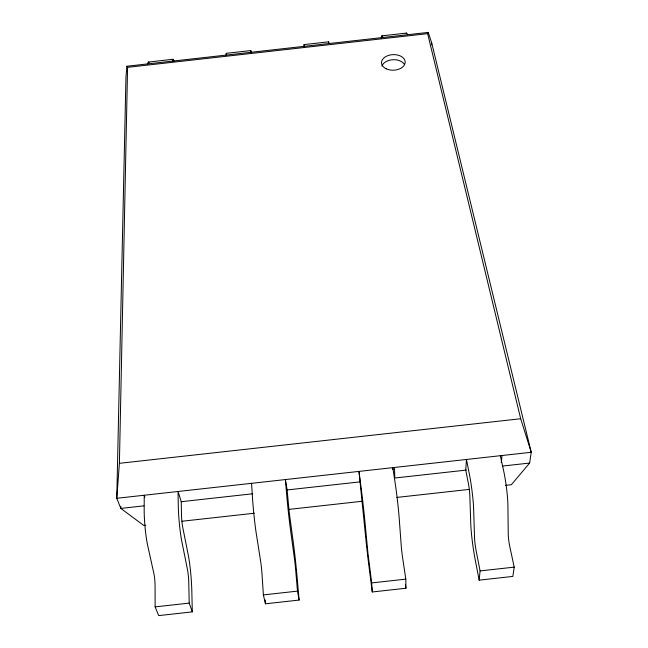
<?xml version="1.0" encoding="UTF-8"?>
<svg xmlns="http://www.w3.org/2000/svg" width="648" height="648" viewBox="0 0 648 648"><rect width="100%" height="100%" fill="white"/><g stroke="black" fill="none" stroke-linecap="round" stroke-linejoin="round"><path stroke-width="0.97" d="M431.625 44.825L431.657 42.809L428.255 32.4L126.887 66.234L125.963 77.12L116.77 498.288L120.82 508.413L143.816 525.488L145.824 525.261M120.86 506.388L120.82 508.413L143.897 505.853M431.657 42.809L531.23 452.28L116.77 498.288L119.402 463.32L127.583 67.335L126.887 66.234M479.164 580.146L480.071 570.92L475.932 549.674A11.664 1.296 81.9 0 1 474.571 538.593L473.599 507.87A32.999 3.686 82.2 0 0 469.581 475.13L466.463 459.473L465.742 470.14L468.237 482.663A11.437 1.28 82.2 0 1 469.841 495.793L470.723 522.871A33.85 3.758 81.9 0 0 475.292 560.155L479.164 580.146L512.843 576.42L514.22 567.138L509.652 545.94A11.664 1.612 81.4 0 1 508.259 534.859L507.886 504.063A33.008 4.593 81.8 0 0 503.78 471.339L500.321 455.714M501.252 462.348L502.022 455.52M505.327 485.393L511.353 484.72L529.635 463.053L531.23 452.28L520.692 418.738L427.648 33.655L428.255 32.4M148.546 62.046L173.032 59.292M226.29 53.314L250.784 50.568M304.066 44.582L328.568 41.837M381.883 35.851L406.393 33.097M127.583 67.335L427.648 33.655M119.402 463.32L520.692 418.738M144.893 497.089L144.229 495.234L144.172 511.24A32.975 4.925 85.6 0 0 147.363 544.028L153.997 574.104A11.656 1.725 86 0 1 155.075 585.201L155.131 606.876L158.695 615.6L192.31 611.882L189.216 603.11L188.738 581.475A11.648 1.409 85.5 0 0 187.628 570.378L181.578 540.238A32.975 4.026 85.2 0 1 178.313 507.449L178.03 491.484L181.246 501.706L252.793 493.768M251.57 483.319L252.574 499.211A32.975 2.057 84.4 0 0 256.033 531.984L260.788 562.27A11.648 0.721 84.6 0 1 261.962 573.367L263.38 594.905L265.453 603.79L299.093 600.064L297.489 591.13L295.642 569.633A11.648 0.405 84.2 0 0 294.435 558.544L290.28 528.185A32.975 1.158 84.1 0 1 286.732 495.42L285.395 479.569L287.145 489.953L360.401 481.829M466.422 470.067L394.786 478.013L394.519 467.451M502.808 466.025L529.635 463.053M181.975 521.251L254.275 513.232M288.417 509.45L362.726 501.204M396.868 497.421L469.176 489.402M155.131 606.876L189.216 603.11M263.38 594.905L297.489 591.13M405.818 579.134L405.932 588.246L372.276 591.972L371.693 582.917L405.818 579.134L402.611 557.79A11.656 0.599 82.8 0 1 401.315 546.71L399.046 516.132A32.983 1.717 83 0 0 395.223 483.384L392.826 467.645L392.874 469.565M480.071 570.92L514.22 567.138M405.365 584.423L405.932 588.246M371.693 582.917L367.967 553.473L364.784 519.931A32.983 0.81 83.3 0 0 361.041 487.175L358.984 471.396L365.407 534.535A33.818 0.826 83.2 0 0 369.668 571.844L372.276 591.972M299.093 600.064L297.351 579.855A33.809 1.175 84.2 0 0 293.309 542.53L289.146 511.766L287.145 489.953M265.194 599.927L265.453 603.79M192.31 611.882L191.832 591.535A33.818 4.099 85.5 0 0 188.106 554.186L182.793 527.626A11.429 1.393 85.2 0 1 181.481 514.471L181.246 501.706M381.947 66.055A11.786 7.792 -2.3 0 1 392.364 59.762A11.786 7.792 -2.3 0 1 404.271 64.201M172.376 61.123A23.814 2.155 82.8 0 1 174.158 61.422M147.703 63.893A23.814 2.649 82.7 0 1 149.162 62.613M250.744 52.326A23.814 0.599 83.4 0 1 251.278 52.772M226.055 55.096A23.814 1.094 83.2 0 1 226.419 53.492M328.447 42.485A23.822 0.956 84 0 1 329.135 43.529M304.123 46.834A23.822 0.462 83.8 0 1 304.439 46.3M406.158 33.315A23.83 2.511 84.6 0 1 407.568 34.725M381.299 38.175A23.83 2.025 84.4 0 1 382.863 37.495M386.24 68.809A11.834 7.792 -2.3 0 0 405.089 63.083A11.834 7.792 -2.3 0 0 388.711 55.347A11.834 7.792 -2.3 0 0 386.24 68.809"/></g></svg>
